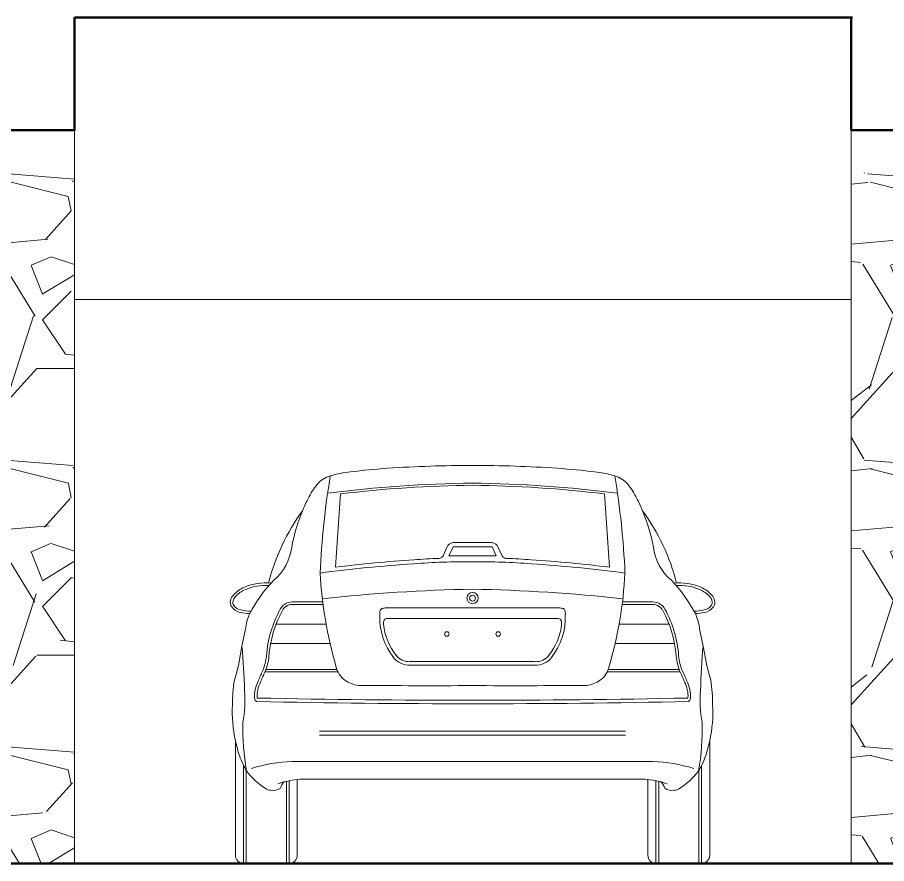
# Model space of a CAD drawing. Header units: millimetres. Extents: x 42 to 552, y 43 to 535.
# Drawn here: x 291.619 to 294.702, y 479.701 to 482.701 of the extents above; entities that cross this region are included whole.
import ezdxf

# ---------------------------------------------------------------- set-up
doc = ezdxf.new("R2010")
doc.units = ezdxf.units.MM
doc.header["$LTSCALE"] = 0.75
doc.header["$MEASUREMENT"] = 0
doc.layers.add('Linhas finas', color=7, linetype='Continuous', lineweight=0)
doc.layers.add('Paredes', color=7, linetype='Continuous', lineweight=50)

# ---------------------------------------------------------------- blocks, each defined once
blk = doc.blocks.new('VectraT')
for p, q in [((0.2635390264216539, 1.3107945491049), (0.245431132071019, 1.050879181887458)), ((1.19923523716011, 1.3107945491049), (1.217343131510745, 1.050879181887458)), ((0.6401957664050144, 1.121195809043918), (0.626865796311904, 1.091030282294785)), ((0.6610410164852851, 1.121180951876608), (0.6475205120614191, 1.090584248732464)), ((0.6625114149518936, 1.137864557278297), (0.7313871317909104, 1.137864557278297)), ((0.6640853121605517, 1.123557246186342), (0.7313871317909104, 1.123557246186342)), ((0.8002628486298704, 1.137864557278297), (0.7313871317908536, 1.137864557278297)), ((0.7986889514212123, 1.123557246186342), (0.7313871317908536, 1.123557246186342)), ((0.8017332470964789, 1.121180951876608), (0.8152537515203448, 1.090584248732464)), ((0.8225784971767496, 1.121195809043918), (0.83590846726986, 1.091030282294785)), ((0.09164876431088942, 0.9276130191086001), (0.19981838696674, 0.9276130191086001)), ((1.371125499270875, 0.9276130191086001), (1.262955876615024, 0.9276130191086001)), ((0.09164876431088942, 0.9186130191085997), (0.19981838696674, 0.9186130191085997)), ((0.4247315968991074, 0.906851947062238), (0.731387131790882, 0.906851947062238)), ((1.038042666682657, 0.906851947062238), (0.731387131790882, 0.906851947062238)), ((1.371125499270875, 0.9186130191085997), (1.262955876615024, 0.9186130191085997)), ((0.4286776083396262, 0.8694589598428166), (0.731387131790882, 0.8694589598428166)), ((1.034096655242138, 0.8694589598428166), (0.731387131790882, 0.8694589598428166)), ((0.03474592597029869, 0.8492923511896322), (0.2117608087163774, 0.849292351189634)), ((1.428028337611465, 0.8492923511896322), (1.251013454865387, 0.849292351189634)), ((-0.0738228748757308, 0.8307883998266359), (-0.0866261102841861, 0.7705913877419484)), ((1.536597138457495, 0.8307883998266359), (1.54940037386595, 0.7705913877419484)), ((0.01507888374248978, 0.7798341191429223), (0.2260527776067249, 0.7798341191429223)), ((1.447695379839274, 0.7798341191429223), (1.236721485975039, 0.7798341191429223)), ((-0.0866261102841861, 0.7705913877419484), (-0.09927921700054299, 0.7022078553932385)), ((1.54940037386595, 0.7705913877419484), (1.562053480582307, 0.7022078553932385)), ((0.5105544443350993, 0.7159395836975246), (0.731387131790882, 0.7159395836975246)), ((0.9522198192466647, 0.7159395836975246), (0.731387131790882, 0.7159395836975246)), ((-0.005068891603912107, 0.6793024634489484), (0.253985739167689, 0.6793024634506679)), ((-0.001489380106505678, 0.6883024634489718), (0.2501294214399366, 0.6883024634506416)), ((0.5105544443350993, 0.7039395836975242), (0.731387131790882, 0.7039395836975242)), ((0.9522198192466647, 0.7039395836975242), (0.731387131790882, 0.7039395836975242)), ((1.467843155185676, 0.6793024634489484), (1.208788524414075, 0.6793024634506679)), ((1.46426364368827, 0.6883024634489718), (1.212644842141827, 0.6883024634506416)), ((0.1884019531546244, 0.469847248992437), (0.731387131790882, 0.4690734841786508)), ((1.27437231042714, 0.469847248992437), (0.731387131790882, 0.4690734841786508)), ((-0.1096692379305182, 0.4349736117818033), (-0.1096692379305182, 0.02999999999999936)), ((0.1884019531546244, 0.4557108731786332), (0.731387131790882, 0.4549371083647422)), ((1.27437231042714, 0.4557108731786332), (0.731387131790882, 0.4549371083647422)), ((1.572443501512282, 0.4349736117818033), (1.572443501512282, 0.02999999999999936)), ((-0.08077538334151768, 0.3479814625622843), (-0.0807753833415461, 2.039956353883099e-05)), ((0.09198066397846105, 0.3623912151656974), (0.7313871318084182, 0.3623912151639495)), ((1.370793599603303, 0.3623912151656974), (0.7313871317733458, 0.3623912151639495)), ((1.543549646923282, 0.3479814625622843), (1.54354964692331, 2.039956353883099e-05)), ((-0.07114409407432731, 0.3303404051927927), (-0.07114409407435573, -1.77635683940025e-15)), ((1.533918357656091, 0.3303404051927927), (1.53391835765612, -1.77635683940025e-15)), ((0.07114409407432731, 0.29196222322987), (0.07114409407435573, -1.77635683940025e-15)), ((0.0807753833415461, 0.2940806131948257), (0.0807753833415461, 2.039956353883099e-05)), ((0.1096692379305182, 0.2982392557245017), (0.1096692379305182, 0.02999999999999936)), ((0.1465490025584586, 0.2989200332473487), (0.731387131790882, 0.2989200332473487)), ((1.316225261023305, 0.2989200332473487), (0.731387131790882, 0.2989200332473487)), ((1.353105025651246, 0.2982392557245017), (1.353105025651246, 0.02999999999999936)), ((1.381998880240218, 0.2940806131948257), (1.381998880240218, 2.039956353883099e-05)), ((1.391630169507437, 0.29196222322987), (1.391630169507408, -1.77635683940025e-15)), ((-0.07966923793051706, -1.77635683940025e-15), (0.07966923793051706, 0)), ((1.542443501512281, -1.77635683940025e-15), (1.383105025651247, 0))]:
    blk.add_line(p, q)
for points in [[(-0.09927921701003584, 0.7022078553909061), (-0.1064109148458954, 0.6753381148414412), (-0.1134749953318703, 0.6505520911229183)], [(1.5620534805918, 0.7022078553909061), (1.569185178427659, 0.6753381148414412), (1.576249258913634, 0.6505520911229183)]]:
    blk.add_lwpolyline(points)
for centre in [(0.640360949667155, 0.8141336619604438), (0.822413313914609, 0.8141336619604438)]:
    blk.add_circle(centre, 0.00805747154029035)
for centre, radius, start, end in [((0.3439413961636433, 0.9462949049633629), 0.4446220187456369, 95.88443876972846, 105.2525663029064), ((0.601393050823134, -1.020386618656717), 2.427946057708664, 94.04835403965276, 97.16986484357278), ((0.7469697432506734, -3.388609517737809), 4.800587612630338, 90.18598128200114, 93.78602870833303), ((0.7158045203310905, -3.388609517737809), 4.800587612630338, 86.21397129166697, 89.81401871799886), ((0.86138121275863, -1.020386618656717), 2.427946057708664, 82.83013515642723, 85.95164596034724), ((1.118832867418121, 0.9462949049633629), 0.4446220187456369, 74.74743369709364, 84.11556123027155), ((0.2608964386979551, 1.271936714243436), 0.1087453927969233, 108.1771187858721, 138.088971487004), ((3.043193755894691, 0.9049790966108748), 2.855216405072229, 170.519742757469, 177.4918110917955), ((1.201877824883809, 1.271936714243436), 0.1087453927969233, 41.91102851299598, 71.82288121412795), ((-1.580419492312927, 0.9049790966108748), 2.855216405072229, 2.508188908204493, 9.480257242531012), ((0.4055956203325479, 1.167983164217754), 0.2865169576150576, 141.9503993297863, 153.7926602601766), ((0.7792363023160078, -2.993258351738055), 4.342478026696483, 90.63134712181042, 97.43600557886349), ((0.7792363023160078, -3.000953557171734), 4.342478026696483, 90.63134712181042, 96.82033923370962), ((0.6835379612657562, -2.993258351738055), 4.342478026696483, 82.56399442113651, 89.36865287818956), ((0.6835379612657562, -3.000953557171734), 4.342478026696483, 83.17966076629038, 89.36865287818956), ((1.057178643249216, 1.167983164217754), 0.2865169576150576, 26.20733973982337, 38.04960067021367), ((0.713905575909564, 1.006511692087287), 0.6345022383712702, 153.0055405649754, 157.3154332092464), ((0.7488686876721999, 1.006511692087287), 0.6345022383712702, 22.68456679075359, 26.99445943502463), ((0.7377411469091157, 0.8076514122710545), 0.7536157158417863, 143.9439100564084, 165.6223523463507), ((0.713905575909564, 1.006511692087287), 0.6345022383712702, 157.3154332092464, 169.5203857217373), ((0.7250331166726482, 0.8076514122710545), 0.7536157158417863, 14.37764765364934, 36.05608994359165), ((0.7488686876721999, 1.006511692087287), 0.6345022383712702, 10.47961427826273, 22.68456679075359), ((-0.09111013517167521, 1.143987357465091), 0.1824368848386896, 310.054372187211, 353.0520998997022), ((0.6652007250737029, 1.110992031393454), 0.02700675908662115, 95.71493660286717, 157.8010940293596), ((0.6652007250737029, 1.118990092165994), 0.004701387222128888, 103.7244001089193, 152.2248577397787), ((0.7975735385080611, 1.118990092165994), 0.004701387222128888, 27.77514226022132, 76.2755998910807), ((0.7975735385080611, 1.110992031393454), 0.02700675908662115, 22.19890597064038, 84.28506339713284), ((1.553884398753439, 1.143987357465091), 0.1824368848386896, 186.9479001002978, 229.945627812789), ((0.7163341080575947, -1.497139336622189), 2.581383648615464, 92.3099207783246, 94.29397838849832), ((0.6115365656160918, 1.099782315074521), 0.01765172488745179, 272.1691290013055, 330.2763332821615), ((0.7129032178523005, -1.787609321780731), 2.878936110364387, 89.63213579841889, 91.30134016728995), ((0.7498710457294635, -1.787609321780731), 2.878936110364387, 88.69865983271006, 90.36786420158111), ((0.8512376979656722, 1.099782315074521), 0.01765172488745179, 209.7236667178385, 267.8308709986945), ((0.7464401555241693, -1.497139336622189), 2.581383648615464, 85.70602161150171, 87.69007922167539), ((0.8474019772193913, -3.886790903914487), 4.960381139885677, 93.76395531837069, 97.60754145136724), ((0.8486858153291621, -3.872683028551075), 4.960381139885677, 93.76395531837069, 96.98529391003142), ((0.7150502699407184, -1.511247211983975), 2.581383648615464, 89.63738846677242, 94.29397838849832), ((0.7477239936410456, -1.511247211983975), 2.581383648615464, 85.70602161150171, 90.3626115332276), ((0.6140884482526019, -3.872683028551075), 4.960381139885677, 83.01470608996857, 86.2360446816293), ((0.6153722863623727, -3.886790903914487), 4.960381139885677, 82.39245854863277, 86.2360446816293), ((1.643196568609028, 1.107630083729799), 1.454560661771751, 183.0621144687754, 196.2923739985949), ((-0.180422305027264, 1.107630083729799), 1.454560661771751, 343.7076260014051, 356.9378855312246), ((-0.005222668801820873, 0.8154026940392995), 0.1798474783015272, 83.06039900921155, 113.8383169071763), ((0.3942621109898994, 0.6487569037744194), 0.5117080924076679, 135.9805819039092, 152.3604988615841), ((1.068512152591865, 0.6487569037744194), 0.5117080924076679, 27.63950113841589, 44.01941809609082), ((1.467996932383585, 0.8154026940392995), 0.1798474783015272, 66.16168309282374, 96.93960099078845), ((-0.03856615209315351, 0.8844407963910754), 0.1032556959228723, 112.3972772977213, 139.2619951579466), ((-0.03856615209315351, 0.8844407963910754), 0.09425569592287228, 112.3972772977213, 139.2619951579466), ((-0.005222668801820873, 0.8154026940392995), 0.1708474783015272, 85.1907488733532, 113.8383169071763), ((0.8502345541196803, -5.104550355967778), 6.078772227519733, 91.1202738552574, 96.15551397481042), ((0.731387131790882, 0.9411200453881499), 0.01982627593153232, 90, 270), ((0.6125397094620837, -5.104550355967778), 6.078772227519733, 83.84448602518957, 88.87972614474262), ((0.731387131790882, 0.9411200453881499), 0.01982627593153232, 270, 90), ((1.467996932383585, 0.8154026940392995), 0.1708474783015272, 66.16168309282374, 94.80925112664679), ((1.501340415674917, 0.8844407963910754), 0.09425569592287228, 40.73800484205341, 67.60272270227865), ((1.501340415674917, 0.8844407963910754), 0.1032556959228723, 40.73800484205341, 67.60272270227865), ((-0.1021548897328728, 0.9254101310827263), 0.02568595245056741, 163.1116972469243, 216.4609544100936), ((-0.09334701497246556, 0.9274587413091968), 0.03382208830939303, 133.909047365534, 170.7900134206162), ((-0.1021548897328728, 0.9254101310827263), 0.01668595245056741, 163.1116972469243, 216.4609544100936), ((-0.09334701497246556, 0.9274587413091968), 0.02482208830939302, 133.909047365534, 170.7900134206162), ((0.09112918096468547, 0.8824919135549685), 0.04512409703512729, 89.34025071834323, 125.6127795089584), ((0.731387131790882, 0.9411200453881499), 0.01069668112678222, 90, 270), ((0.731387131790882, 0.9411200453881499), 0.01069668112678222, 270, 90), ((1.371645082617079, 0.8824919135549685), 0.04512409703512729, 54.38722049104157, 90.65974928165679), ((1.55612127855423, 0.9274587413091968), 0.02482208830939302, 9.20998657938383, 46.09095263446598), ((1.564929153314637, 0.9254101310827263), 0.01668595245056741, 323.5390455899063, 16.88830275307572), ((1.55612127855423, 0.9274587413091968), 0.03382208830939303, 9.20998657938383, 46.09095263446598), ((1.564929153314637, 0.9254101310827263), 0.02568595245056741, 323.5390455899063, 16.88830275307572), ((-0.08554606053755265, 0.9348062659763006), 0.04468760273403275, 213.4937108360991, 262.3280408690895), ((-0.08554606053755265, 0.9348062659763006), 0.03568760273403275, 213.4937108360991, 262.3280408690895), ((-0.03972128775529882, 1.152057672550226), 0.2576175431824659, 258.7990503707791, 266.7380673610707), ((0.4061505888451222, 0.7066159517065174), 0.406866784960269, 151.3501785952181, 175.8633098861796), ((0.4061505888451222, 0.7066159517065174), 0.397866784960269, 151.3501785952181, 175.8633098861796), ((0.08840260626607233, 0.8821172887502442), 0.04390851713187163, 122.4340403596552, 153.527490640984), ((0.08840260626607233, 0.8821172887502442), 0.03490851713187163, 122.4340403596552, 153.527490640984), ((0.09112918096468547, 0.8824919135549685), 0.03612409703512729, 89.34025071834323, 125.6127795089584), ((0.4409738343317429, 0.8861950989112906), 0.03877035837273961, 163.1817721737281, 184.7487688929853), ((0.4133609113033287, 0.895149076361708), 0.009765131492681859, 97.85597992623717, 166.5960950844259), ((0.4278970013912442, 0.8462470439613927), 0.06068751160970973, 92.98985159413941, 105.1601009449189), ((1.03487726219052, 0.8462470439613927), 0.06068751160970973, 74.8398990550811, 87.0101484058606), ((1.049413352278435, 0.895149076361708), 0.009765131492681859, 13.40390491557409, 82.14402007376283), ((1.021800429250021, 0.8861950989112906), 0.03877035837273961, 355.2512311070146, 16.81822782627185), ((1.371645082617079, 0.8824919135549685), 0.03612409703512729, 54.38722049104157, 90.65974928165679), ((1.374371657315692, 0.8821172887502442), 0.03490851713187163, 26.47250935901603, 57.56595964034481), ((1.374371657315692, 0.8821172887502442), 0.04390851713187163, 26.47250935901603, 57.56595964034481), ((1.056623674736642, 0.7066159517065174), 0.397866784960269, 4.136690113820356, 28.64982140478186), ((1.056623674736642, 0.7066159517065174), 0.406866784960269, 4.136690113820356, 28.64982140478186), ((1.502495551337063, 1.152057672550226), 0.2576175431824659, 273.2619326389276, 281.2009496292209), ((1.548320324119317, 0.9348062659763006), 0.03568760273403275, 277.6719591309105, 326.5062891639008), ((1.548320324119317, 0.9348062659763006), 0.04468760273403275, 277.6719591309105, 326.5062891639008), ((-0.03972128775529882, 1.152057672550226), 0.2666175431824659, 258.7990503707791, 265.8422314096163), ((0.09708660647694956, 0.8148289251319056), 0.1716530094564296, 155.4524706376839, 174.6652079235077), ((0.6315399273557603, 0.8725570307318904), 0.2294404788427149, 177.3949282647781, 218.6768633718733), ((0.4304215633881938, 0.8554013296102543), 0.0147534187728901, 130.9040257058446, 162.2649843858105), ((0.4292626296124809, 0.8556325677155403), 0.01383876328097704, 87.57715043417333, 127.9029785159318), ((0.8312343362260037, 0.8725570307318904), 0.2294404788427149, 321.3231366281267, 2.605071735221852), ((1.033511633969283, 0.8556325677155403), 0.01383876328097704, 52.09702148406816, 92.42284956582667), ((1.03235270019357, 0.8554013296102543), 0.0147534187728901, 17.73501561418945, 49.09597429415539), ((1.502495551337063, 1.152057672550226), 0.2666175431824659, 274.1577685903837, 281.2009496292209), ((1.365687657104814, 0.8148289251319056), 0.1716530094564296, 5.334792076492306, 24.5475293623161), ((0.443881253274867, 0.8518860064930411), 0.02865412783136631, 163.7683638599153, 184.8912292685267), ((0.6315399273557603, 0.8725570307318904), 0.2174404788427149, 186.1021440778109, 218.6768633718733), ((0.8312343362260037, 0.8725570307318904), 0.2174404788427149, 321.3231366281267, 353.897855922189), ((1.018893010306897, 0.8518860064930411), 0.02865412783136631, 355.1087707314732, 16.23163614008473), ((-2.577674074321664, 0.5470211548077835), 2.501299919075354, 1.516219786651212, 5.146303762133403), ((4.040448337903428, 0.5470211548077835), 2.501299919075354, 174.8536962378666, 178.4837802133487), ((-0.1905034930830709, 0.7565339864385265), 0.191952421318557, 338.0510703313386, 353.8487901239241), ((-0.1905034930830709, 0.7565339864385265), 0.200952421318557, 338.0510703313386, 353.8487901239241), ((0.5063442300257464, 0.7738235469542882), 0.07001067222272161, 216.8958035865447, 273.447662156187), ((0.5063442300257464, 0.7738235469542882), 0.05801067222272162, 216.8958035865447, 273.447662156187), ((0.9564300335560176, 0.7738235469542882), 0.07001067222272161, 266.5523378438129, 323.1041964134553), ((0.9564300335560176, 0.7738235469542882), 0.05801067222272162, 266.5523378438129, 323.1041964134553), ((1.653277756664835, 0.7565339864385265), 0.200952421318557, 186.1512098760759, 201.9489296686614), ((1.653277756664835, 0.7565339864385265), 0.191952421318557, 186.1512098760759, 201.9489296686614), ((1.005427577279164, 0.2220718068832213), 1.118127128389105, 155.5543619187431, 157.6247147738184), ((1.005427577279164, 0.2220718068832213), 1.109127128389105, 155.5543619187431, 157.6247147738184), ((0.3235975050615423, 0.7144558721554972), 0.07798435803361417, 191.004942156125, 234.9816515086275), ((1.139176758520222, 0.7144558721554972), 0.07798435803361417, 305.0183484913725, 348.9950578438749), ((0.4573466863025999, 0.2220718068832213), 1.109127128389105, 22.37528522618157, 24.44563808125686), ((0.4573466863025999, 0.2220718068832213), 1.118127128389105, 22.37528522618157, 24.44563808125686), ((0.3764094839953884, 0.5703745789442074), 0.4964022930572682, 170.7050286554745, 180.8703714816453), ((0.0831502785830196, 0.5915175224657077), 0.1250083565557615, 153.2872635053568, 167.8896235989869), ((0.3366617965067178, 0.7281080027607132), 0.09670426962783799, 233.2838642222731, 263.9255290217404), ((1.126112467075046, 0.7281080027607132), 0.09670426962783799, 276.0744709782596, 306.7161357777268), ((1.379623984998744, 0.5915175224657077), 0.1250083565557615, 12.1103764010131, 26.71273649464318), ((1.086364779586376, 0.5703745789442074), 0.4964022930572682, 359.1296285183547, 9.294971344525536), ((0.0643569063010716, 0.593709289479257), 0.1061886559702152, 166.9184784066951, 184.1967844325104), ((0.0831502785830196, 0.5915175224657077), 0.1160083565557615, 153.2872635053568, 167.8896235989869), ((0.582645666282076, 25.91021787841509), 25.27956962802763, 269.4192774414946, 270.3371223289199), ((0.880128597299688, 25.91021787841509), 25.27956962802763, 269.6628776710802, 270.5807225585054), ((1.379623984998744, 0.5915175224657077), 0.1160083565557615, 12.1103764010131, 26.71273649464318), ((1.398417357280692, 0.593709289479257), 0.1061886559702152, 355.8032155674896, 13.08152159330487), ((-0.5147810192288205, 0.5788943353466625), 0.438874364977607, 349.6754490673663, 4.483942005072703), ((-0.02806438851746407, 0.5862705751517439), 0.01348672244900681, 181.4123145116652, 241.3008598879446), ((0.0643569063010716, 0.593709289479257), 0.09718865597021517, 166.9184784066951, 182.9009061663043), ((-0.03025671487034742, 0.5890897243395656), 0.002468670717300649, 186.9573167288387, 243.649006569259), ((0.7083966845419241, 36.72277773171166), 36.14347118643484, 268.827244218999, 270.036445190314), ((0.7543775790398399, 36.72277773171166), 36.14347118643484, 269.9635548096859, 271.172755781001), ((1.398417357280692, 0.593709289479257), 0.09718865597021517, 357.0990938336957, 13.08152159330487), ((1.493030978452111, 0.5890897243395656), 0.002468670717300649, 296.350993430741, 353.0426832711614), ((1.490838652099228, 0.5862705751517439), 0.01348672244900681, 298.6991401120554, 358.5876854883347), ((1.977555282810584, 0.5788943353466625), 0.438874364977607, 175.5160579949272, 190.3245509326337), ((0.3390905489954719, 0.5353482618576173), 0.459848254050386, 176.5733009451053, 192.6078980909117), ((0.7083966845419241, 36.71027540306345), 36.14347118643484, 268.8221888484364, 270.036445190314), ((0.7543775790398399, 36.71027540306345), 36.14347118643484, 269.9635548096859, 271.1778111515636), ((1.123683714586292, 0.5353482618576173), 0.459848254050386, 347.3921019090882, 3.426699054894692), ((0.7371385378722835, 0.4757236242545595), 0.8205175748837414, 178.2879624425039, 190.326809413704), ((0.7256357257094805, 0.4757236242545595), 0.8205175748837414, 349.673190586296, 1.712037557496118), ((0.3390905489954719, 0.5353482618576173), 0.459848254050386, 192.6078980909117, 196.0895207702528), ((1.123683714586292, 0.5353482618576173), 0.459848254050386, 343.9104792297471, 347.3921019090882), ((0.1733449966342278, 0.4751382680654608), 0.2841584429588435, 193.6859497086455, 207.415163450387), ((1.289429266947536, 0.4751382680654608), 0.2841584429588435, 332.584836549613, 346.3140502913545), ((0.08985024465152947, 0.4289190294836622), 0.1887774411015683, 206.6306768248519, 212.0883309112918), ((0.1233642804257613, -0.2591992484064907), 0.6223822264367874, 92.89036477010974, 106.4677360388453), ((1.339409983156003, -0.2591992484064907), 0.6223822264367874, 73.53226396115471, 87.10963522989026), ((1.372924018930235, 0.4289190294836622), 0.1887774411015683, 327.9116690887083, 333.3693231751481), ((0.1192997864322081, 0.4662071385285476), 0.2340802476195799, 215.9947612324397, 238.3031779107067), ((1.343474477149556, 0.4662071385285476), 0.2340802476195799, 301.6968220892933, 324.0052387675603), ((0.1329987689242955, 0.03369267863982017), 0.2655732638341923, 95.03969721831312, 110.2534909171933), ((0.1013135874873967, 0.2525112931756581), 0.05348175016933458, 135.6565765760928, 164.2345964573972), ((0.1329987689242955, 0.03369267863982017), 0.2655732638341923, 87.07535149678783, 95.03969721831312), ((1.329775494657468, 0.03369267863982017), 0.2655732638341923, 84.96030278168686, 92.92464850321218), ((1.329775494657468, 0.03369267863982017), 0.2655732638341923, 69.74650908280671, 84.96030278168686), ((1.361460676094367, 0.2525112931756581), 0.05348175016933458, 15.76540354260277, 44.3434234239072), ((0.01578017876400395, 0.2915436236146416), 0.03129651492956184, 231.5249290661176, 270.9111519222634), ((0.02373243447001983, 0.3097526267897681), 0.05005971734390531, 261.4360174360859, 301.4397967694827), ((1.439041829111744, 0.3097526267897681), 0.05005971734390531, 238.5602032305173, 278.5639825639141), ((1.44699408481776, 0.2915436236146416), 0.03129651492956184, 269.0888480777366, 308.4750709338823), ((-0.07966923793051706, 0.02999999999999758), 0.03, 179.999999999996, 270), ((0.07966923793051706, 0.02999999999999936), 0.03, 270, 0), ((1.383105025651247, 0.02999999999999936), 0.03, 180, 270), ((1.542443501512281, 0.02999999999999758), 0.03, 270, 3.969332242466469e-12)]:
    blk.add_arc(centre, radius, start, end)

msp = doc.modelspace()

# ---------------------------------------------------------------- hatches: boundary and pattern name
at = {"layer": 'Linhas finas'}
h = msp.add_hatch(dxfattribs=at)
h.set_pattern_fill('GRAVEL', color=256, scale=0.04)
h.set_pattern_definition([(228.0127875, (-809.5406400937445, -767.6714174840374), (-8.128000000638323, -9.143999999432713), [0.136688576, -13.532193455826]), (184.969741, (-809.6320800937447, -767.7730174840374), (12.1919999951762, 1.016000057879169), [0.2345618879999995, -23.22161955740954]), (132.5104471, (-809.8657600937447, -767.7933374840372), (10.160000004291, -11.17599999609838), [0.165392608, -16.37388911764]), (267.273689, (-810.2620000937445, -768.0473374840374), (1.01600000212789, 20.31999999989325), [0.2136018079999995, -21.14657497029514]), (292.83365418, (-810.2721600937446, -768.2606974840373), (-5.080000000425364, 12.19199999982218), [0.2094534799999995, -20.73592309813754]), (357.2736889999999, (-810.1908800937447, -768.4537374840372), (-20.31999999989325, 1.016000002127891), [0.2136018079999995, -21.14657497029514]), (37.69424047, (-809.9775200937447, -768.4638974840373), (-13.20799999941436, -10.16000000076017), [0.282477464, -27.9652461256988]), (72.25532837, (-809.7540000937447, -768.2911774840372), (7.112000001911716, 22.35199999939154), [0.266687808, -26.402102640762]), (121.42956562, (-809.6727200937446, -768.0371774840373), (-8.128000001153248, 13.20799999929041), [0.2143252, -21.21821827948481]), (175.2363583, (-809.7844800937446, -767.8542974840373), (11.17599999983981, -1.016000001755702), [0.2446853119999995, -11.98957477999997]), (222.3974378, (-810.0283200937447, -767.8339774840374), (-12.19199999960986, -11.1760000004256), [0.316431168, -31.3267090048708]), (138.81407483, (-809.2561600937447, -768.0574974840374), (-7.111999999573404, 6.096000000495673), [0.108001816, -10.6922263297376]), (171.4692344, (-809.3374400937446, -767.9863774840373), (13.20800000035586, -2.031999997694937), [0.205472792, -20.341855598816]), (225, (-809.5406400937445, -767.9558974840372), (-1.4210854715202e-16, -1.016000000000096), [0.143683736, -1.2931572433712]), (203.19859051, (-809.6117600937446, -767.8339774840374), (5.080000000138436, 2.031999999643733), [0.07737652799999975, -7.660248947557583]), (291.80140949, (-809.6828800937446, -767.8644574840373), (-1.016000000212598, 3.047999999929149), [0.109426248, -5.361901196]), (30.96375653, (-809.6422400937447, -767.9660574840373), (3.048000000074553, 2.03199999988845), [0.1777278639999995, -5.746519261163985]), (161.56505118, (-809.4898400937445, -767.8746174840373), (2.032000000053033, -1.015999999893501), [0.128514856, -3.0843592467312]), (16.389540334, (-810.2721600937446, -767.8644574840373), (10.16000000000006, 3.048000000000097), [0.1800352, -17.8235306690156]), (70.34617594, (-810.0994400937445, -767.8136574840373), (-4.064000000371726, -11.17599999986816), [0.151039576, -14.95288627128]), (293.19859051, (-809.4898400937445, -767.6714174840374), (-2.031999999645305, 5.080000000142114), [0.1547520399999995, -7.582873435557583]), (343.6104596700001, (-809.4288800937445, -767.8136574840373), (-10.16000000021292, 3.047999999289144), [0.1800351999999995, -17.82353066901594]), (339.44395478, (-810.2721600937446, -768.4943774840374), (-5.079999999999945, 2.032000000000084), [0.1736140799999995, -8.50709372524237]), (294.7751406, (-810.1096000937446, -768.5553374840374), (-5.080000006046772, 11.1759999972509), [0.145468848, -14.401437352288]), (66.80140949, (-809.4796800937447, -768.6874174840373), (2.031999999680919, 5.080000000127721), [0.15475204, -7.582873435557599]), (17.35402464, (-809.4187200937447, -768.5451774840374), (-13.20799999973721, -4.064000000852985), [0.1703130960000001, -16.86095039208]), (69.44395478, (-809.9775200937447, -768.6874174840373), (-2.032000000035384, -5.079999999985853), [0.08680703999999999, -8.593900765242402]), (101.309932474, (-809.5406400937445, -768.6874174840373), (-1.01600000000016, 4.064000000000147), [0.05180584, -5.128797985810401]), (165.963756532, (-809.5508000937446, -768.6366174840373), (3.047999999999805, -1.015999999999946), [0.20945348, -3.9796218356276]), (186.00900596, (-809.7540000937447, -768.5858174840373), (10.15999999994615, 1.016000000531741), [0.1941067999999995, -19.21654594533474]), (303.69006753, (-809.6422400937447, -768.0574974840374), (-1.016000000141188, 2.031999999929481), [0.146529552, -3.516710543872]), (353.15722659, (-809.5609600937446, -768.1794174840372), (17.27200000010627, -2.031999999095758), [0.255822704, -25.3264036260124]), (60.9453959, (-809.3069600937447, -768.2098974840374), (-4.064000000111874, -7.111999999936102), [0.104603296, -10.355756927244]), (90, (-809.2561600937447, -768.1184574840372), (-1.016, 1.016), [0.06096, -0.9550399999999999]), (120.25643716, (-809.7743200937446, -768.5553374840374), (4.063999999502866, -7.112000000283919), [0.141146784, -13.97357630928]), (48.01278749999999, (-809.8454400937446, -768.4334174840374), (8.128000000670136, 9.143999999404082), [0.273377151999999, -13.39550487982597]), (0, (-809.6625600937446, -768.2302174840372), (1.016, 1.016), [0.26416, -0.75184]), (325.3048465, (-809.3984000937446, -768.2302174840372), (10.16000000384861, -7.111999994501831), [0.160643824, -15.903726689656]), (254.0546040999999, (-809.2663200937445, -768.3216574840374), (-1.015999999929023, -4.064000000017899), [0.147931632, -7.248660015508801]), (207.64597536, (-809.3069600937447, -768.4638974840373), (-19.30400000070934, -10.1599999986523), [0.2408580399999995, -23.84498576917514]), (175.42607874, (-809.5203200937447, -768.5756574840373), (-13.20799999999953, 1.015999999999791), [0.254811784, -25.226338582496])])
h.paths.add_polyline_path([(285.8803789149882, 482.1510886521987), (285.6341661003303, 482.1510886521987), (285.6341661003307, 479.9812150498812), (285.6473926325006, 479.9747708349786), (285.6442669016982, 479.9639277344231), (285.6341661003307, 479.9555117266718), (285.6341661003307, 479.9483766084595), (285.6356879862496, 479.9463198019011), (285.6341661003307, 479.9397694597489), (285.6341661003307, 479.8653409450087), (285.642322823309, 479.8672053971163), (285.6558023775205, 479.8643495147211), (285.6703300580088, 479.8547725677781), (285.668035143808, 479.8472873558043), (285.6454426603431, 479.8457303762977), (285.6562335590172, 479.8374243978062), (285.6684711621908, 479.8105365533099), (285.6610623564499, 479.7914414496626), (285.6365985138859, 479.8010886521988), (285.6341661003307, 479.8010886521988), (285.6341661003307, 479.7010886521988), (285.8803789149885, 479.7010886521988)])
h.paths.add_polyline_path([(291.8223221612398, 482.1510886521987), (291.5761093465819, 482.1510886521987), (291.5761093465819, 479.7010886521991), (291.8223221612398, 479.7010886521991)])
h.paths.add_polyline_path([(294.8231209975145, 482.1510886521987), (294.5769081828566, 482.1510886521987), (294.5769081828566, 479.7010886521991), (294.8231209975145, 479.7010886521991)])

# ---------------------------------------------------------------- linework, layer by layer
at = {"layer": 'Linhas finas', "lineweight": 20}
for p, q in [((291.8223221612398, 482.7010886521987), (291.8223221612398, 479.7010886521988)), ((294.5769081828566, 479.7010886521988), (294.5769081828566, 482.7010886521987))]:
    msp.add_line(p, q, dxfattribs=at)
at = {"layer": 'Linhas finas'}
msp.add_line((291.8223221612398, 481.7010886521988), (294.5769081828566, 481.7010886521988), dxfattribs=at)
at = {"layer": 'Paredes'}
for p, q in [((291.8223221612396, 482.7010886521985), (294.5816578666073, 482.7010886521985)), ((281.7072312564553, 479.7010886521991), (299.6272312564533, 479.7010886521991))]:
    msp.add_line(p, q, dxfattribs=at)
for points in [[(291.5761093465818, 482.7010886521985), (291.5761093465818, 482.3010886521986), (291.8223221612396, 482.3010886521986), (291.8223221612396, 482.7010886521985)], [(294.5769081828565, 482.7010886521985), (294.5769081828565, 482.3010886521986), (294.8231209975144, 482.3010886521986), (294.8231209975144, 482.7010886521985)]]:
    msp.add_lwpolyline(points, dxfattribs=at)

# ---------------------------------------------------------------- block references
at = {"layer": 'Linhas finas'}
msp.add_blockref('VectraT', (292.502223015269, 479.7010886521991), dxfattribs=at)

doc.saveas('drawing.dxf')
